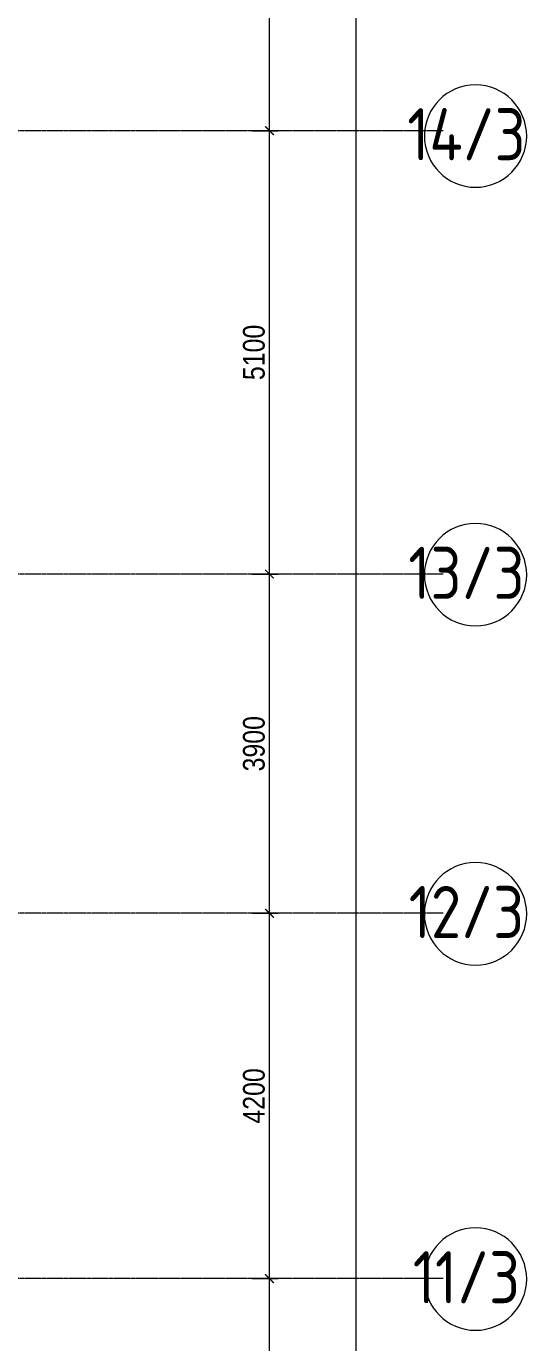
# Model space of a CAD drawing. Header units: millimetres. Extents: x -231292 to 573618, y -153144 to 564035.
# Drawn here: x -106665 to -100903, y 191658 to 206795 of the extents above; entities that cross this region are included whole.
import ezdxf
from ezdxf.enums import TextEntityAlignment as Align

# ---------------------------------------------------------------- set-up
doc = ezdxf.new("R2010")
doc.units = ezdxf.units.MM
doc.linetypes.add('CENTER2', pattern=[28.575, 19.05, -3.175, 3.175, -3.175])
doc.layers.get('0').update_dxf_attribs({"color": 250})
doc.layers.get('Defpoints').update_dxf_attribs({"color": 250})
doc.layers.add('РД_Оси_100', color=250, linetype='Continuous', lineweight=0)
doc.layers.add('РД_Оси_размер', color=250, linetype='Continuous', lineweight=0)
doc.styles.add('style1', font='ARIALN.TTF')
doc.styles.add('ккк', font='isocpeur.ttf', dxfattribs={"width": 0.85, "oblique": 15})
doc.dimstyles.new('Dim100_ареал', dxfattribs={"dimscale": 100, "dimtxt": 2.5, "dimasz": 1, "dimexe": 1, "dimexo": 1, "dimgap": 0.5, "dimtad": 1, "dimzin": 12, "dimdsep": 46, "dimtxsty": 'style1', "dimblk": 'ARCHTICK', "dimcen": 1, "dimdle": 1, "dimclrd": 256, "dimclre": 256, "dimaunit": 1, "dimadec": 0, "dimazin": 3, "dimtfac": 1, "dimtmove": 1, "dimatfit": 3, "dimldrblk": 'OPEN30', "dimfxl": 2, "dimfxlon": 1, "dimtolj": 1, "dimtzin": 0, "dimlwd": 9, "dimlwe": 9, "dimarcsym": 0})

# ---------------------------------------------------------------- blocks, each defined once
blk = doc.blocks.new('A-iden')
at = {"linetype": 'Continuous', "lineweight": 5}
blk.add_circle((-0.73, -4.06), 5.89, dxfattribs=at)
at = {"color": 0, "linetype": 'Continuous', "lineweight": 20, "style": 'ккк', "width": 0.85}
blk.add_attdef('ID', text='', height=6, dxfattribs=at).set_placement((0.31, -3.85), align=Align.MIDDLE_CENTER)
blk = doc.blocks.new('_ArchTick')
at = {"color": 0, "linetype": 'ByBlock', "const_width": 0.15}
blk.add_lwpolyline([(-0.5, -0.5), (0.5, 0.5)], dxfattribs=at)
blk = doc.blocks.new('*D1614')
at = {"layer": 'Defpoints', "color": 0, "transparency": 16777216}
for p in [(116910, 69000), (118910, 69000), (116910, 0)]:
    blk.add_point(p, dxfattribs=at)
at = {"layer": 'РД_Оси_размер', "lineweight": 9, "transparency": 16777216}
for p, q in [((118910, -100), (118910, 69100)), ((118710, 69000), (119010, 69000)), ((118710, 0), (119010, 0))]:
    blk.add_line(p, q, dxfattribs=at)
at = {"layer": 'РД_Оси_размер', "lineweight": 9, "transparency": 16777216, "xscale": 100, "yscale": 100, "zscale": 100}
for p, rotation in [((118910, 69000), 90), ((118910, 0), 270)]:
    blk.add_blockref('_ArchTick', p, dxfattribs=dict(at, rotation=rotation))
at = {"layer": 'РД_Оси_размер', "color": 0, "transparency": 16777216, "insert": (118732, 34500), "char_height": 250, "attachment_point": 5, "rotation": 90, "style": 'style1'}
blk.add_mtext('\\A1;69000', dxfattribs=at)
blk = doc.blocks.new('_Open30')
at = {"color": 0, "linetype": 'ByBlock', "lineweight": -2}
for p, q in [((-1, 0.27), (0, 0)), ((0, 0), (-1, -0.27)), ((0, 0), (-1, 0))]:
    blk.add_line(p, q, dxfattribs=at)
blk = doc.blocks.new('*D1433')
at = {"layer": 'Defpoints', "color": 0, "transparency": 16777216}
for p in [(116910, 37200), (117910, 37200), (116910, 33000)]:
    blk.add_point(p, dxfattribs=at)
at = {"layer": 'РД_Оси_размер', "lineweight": 9, "transparency": 16777216}
for p, q in [((117910, 32900), (117910, 37300)), ((117710, 37200), (118010, 37200)), ((117710, 33000), (118010, 33000))]:
    blk.add_line(p, q, dxfattribs=at)
at = {"layer": 'РД_Оси_размер', "lineweight": 9, "transparency": 16777216, "xscale": 100, "yscale": 100, "zscale": 100}
for p, rotation in [((117910, 37200), 90), ((117910, 33000), 270)]:
    blk.add_blockref('_ArchTick', p, dxfattribs=dict(at, rotation=rotation))
at = {"layer": 'РД_Оси_размер', "color": 0, "transparency": 16777216, "insert": (117732, 35100), "char_height": 250, "attachment_point": 5, "rotation": 90, "style": 'style1'}
blk.add_mtext('\\A1;4200', dxfattribs=at)
blk = doc.blocks.new('*D1434')
at = {"layer": 'Defpoints', "color": 0, "transparency": 16777216}
for p in [(116910, 41400), (117910, 41400), (116910, 37200)]:
    blk.add_point(p, dxfattribs=at)
at = {"layer": 'РД_Оси_размер', "lineweight": 9, "transparency": 16777216}
for p, q in [((117910, 37100), (117910, 41500)), ((117710, 41400), (118010, 41400)), ((117710, 37200), (118010, 37200))]:
    blk.add_line(p, q, dxfattribs=at)
at = {"layer": 'РД_Оси_размер', "lineweight": 9, "transparency": 16777216, "xscale": 100, "yscale": 100, "zscale": 100}
for p, rotation in [((117910, 41400), 90), ((117910, 37200), 270)]:
    blk.add_blockref('_ArchTick', p, dxfattribs=dict(at, rotation=rotation))
at = {"layer": 'РД_Оси_размер', "color": 0, "transparency": 16777216, "insert": (117732, 39300), "char_height": 250, "attachment_point": 5, "rotation": 90, "style": 'style1'}
blk.add_mtext('\\A1;4200', dxfattribs=at)
blk = doc.blocks.new('*D1435')
at = {"layer": 'Defpoints', "color": 0, "transparency": 16777216}
for p in [(116910, 45300), (117910, 45300), (116910, 41400)]:
    blk.add_point(p, dxfattribs=at)
at = {"layer": 'РД_Оси_размер', "lineweight": 9, "transparency": 16777216}
for p, q in [((117710, 45300), (118010, 45300)), ((117910, 41300), (117910, 45400)), ((117710, 41400), (118010, 41400))]:
    blk.add_line(p, q, dxfattribs=at)
at = {"layer": 'РД_Оси_размер', "lineweight": 9, "transparency": 16777216, "xscale": 100, "yscale": 100, "zscale": 100}
for p, rotation in [((117910, 45300), 90), ((117910, 41400), 270)]:
    blk.add_blockref('_ArchTick', p, dxfattribs=dict(at, rotation=rotation))
at = {"layer": 'РД_Оси_размер', "color": 0, "transparency": 16777216, "insert": (117732, 43350), "char_height": 250, "attachment_point": 5, "rotation": 90, "style": 'style1'}
blk.add_mtext('\\A1;3900', dxfattribs=at)
blk = doc.blocks.new('*D1436')
at = {"layer": 'Defpoints', "color": 0, "transparency": 16777216}
for p in [(116910, 50400), (117910, 50400), (116910, 45300)]:
    blk.add_point(p, dxfattribs=at)
at = {"layer": 'РД_Оси_размер', "lineweight": 9, "transparency": 16777216}
for p, q in [((117910, 45200), (117910, 50500)), ((117710, 50400), (118010, 50400)), ((117710, 45300), (118010, 45300))]:
    blk.add_line(p, q, dxfattribs=at)
at = {"layer": 'РД_Оси_размер', "lineweight": 9, "transparency": 16777216, "xscale": 100, "yscale": 100, "zscale": 100}
for p, rotation in [((117910, 50400), 90), ((117910, 45300), 270)]:
    blk.add_blockref('_ArchTick', p, dxfattribs=dict(at, rotation=rotation))
at = {"layer": 'РД_Оси_размер', "color": 0, "transparency": 16777216, "insert": (117732, 47850), "char_height": 250, "attachment_point": 5, "rotation": 90, "style": 'style1'}
blk.add_mtext('\\A1;5100', dxfattribs=at)
blk = doc.blocks.new('*D1437')
at = {"layer": 'Defpoints', "color": 0, "transparency": 16777216}
for p in [(116910, 54600), (117910, 54600), (116910, 50400)]:
    blk.add_point(p, dxfattribs=at)
at = {"layer": 'РД_Оси_размер', "lineweight": 9, "transparency": 16777216}
for p, q in [((117910, 50300), (117910, 54700)), ((117710, 54600), (118010, 54600)), ((117710, 50400), (118010, 50400))]:
    blk.add_line(p, q, dxfattribs=at)
at = {"layer": 'РД_Оси_размер', "lineweight": 9, "transparency": 16777216, "xscale": 100, "yscale": 100, "zscale": 100}
for p, rotation in [((117910, 54600), 90), ((117910, 50400), 270)]:
    blk.add_blockref('_ArchTick', p, dxfattribs=dict(at, rotation=rotation))
at = {"layer": 'РД_Оси_размер', "color": 0, "transparency": 16777216, "insert": (117732, 52500), "char_height": 250, "attachment_point": 5, "rotation": 90, "style": 'style1'}
blk.add_mtext('\\A1;4200', dxfattribs=at)
blk = doc.blocks.new('СОШ_2200_АР_ОСИ_М100_28.05.24')
at = {"layer": 'РД_Оси_100', "linetype": 'CENTER2'}
for p, q in [((119910, 50400), (94200, 50400)), ((119910, 45300), (94200, 45300)), ((119910, 41400), (94200, 41400)), ((119910, 37200), (94200, 37200))]:
    blk.add_line(p, q, dxfattribs=at)
at = {"layer": 'РД_Оси_100', "color": 0}
ref = blk.add_blockref('A-iden', (120210, 50744.148), dxfattribs=dict(at, xscale=-100, yscale=100, zscale=100))
ref.add_attrib('ID', '14/3', dxfattribs={"layer": '0', "color": 0, "linetype": 'Continuous', "lineweight": 20, "height": 600, "style": 'ккк', "width": 0.85}).set_placement((120178.57, 50358.886), align=Align.MIDDLE_CENTER)
ref = blk.add_blockref('A-iden', (120210, 45700), dxfattribs=dict(at, xscale=-100, yscale=100, zscale=100))
ref.add_attrib('ID', '13/3', dxfattribs={"layer": '0', "color": 0, "linetype": 'Continuous', "lineweight": 20, "height": 600, "style": 'ккк', "width": 0.85}).set_placement((120178.57, 45314.738), align=Align.MIDDLE_CENTER)
ref = blk.add_blockref('A-iden', (120210, 41800), dxfattribs=dict(at, xscale=-100, yscale=100, zscale=100))
ref.add_attrib('ID', '12/3', dxfattribs={"layer": '0', "color": 0, "linetype": 'Continuous', "lineweight": 20, "height": 600, "style": 'ккк', "width": 0.85}).set_placement((120178.57, 41414.738), align=Align.MIDDLE_CENTER)
ref = blk.add_blockref('A-iden', (120210, 37600), dxfattribs=dict(at, xscale=-100, yscale=100, zscale=100))
ref.add_attrib('ID', '11/3', dxfattribs={"layer": '0', "color": 0, "linetype": 'Continuous', "lineweight": 20, "height": 600, "style": 'ккк', "width": 0.85}).set_placement((120178.57, 37214.738), align=Align.MIDDLE_CENTER)
at = {"layer": 'РД_Оси_размер'}
for base, p1, p2, picture, middle in [((118910, 69000), (116910, 0), (116910, 69000), '*D1614', (118732.357, 34500)), ((117910, 54600), (116910, 50400), (116910, 54600), '*D1437', (117732.357, 52500)), ((117910, 50400), (116910, 45300), (116910, 50400), '*D1436', (117732.357, 47850)), ((117910, 45300), (116910, 41400), (116910, 45300), '*D1435', (117732.357, 43350)), ((117910, 41400), (116910, 37200), (116910, 41400), '*D1434', (117732.357, 39300)), ((117910, 37200), (116910, 33000), (116910, 37200), '*D1433', (117732.357, 35100))]:
    dim = blk.add_linear_dim(base=base, p1=p1, p2=p2, angle=90, dimstyle='Dim100_ареал', dxfattribs=at)
    dim.commit()
    dim.dimension.update_dxf_attribs({"geometry": picture, "text_midpoint": middle})

msp = doc.modelspace()

# ---------------------------------------------------------------- block references
at = {"layer": 'РД_Оси_100'}
msp.add_blockref('СОШ_2200_АР_ОСИ_М100_28.05.24', (-221774.956, 155195.168), dxfattribs=at)

doc.saveas('drawing.dxf')
